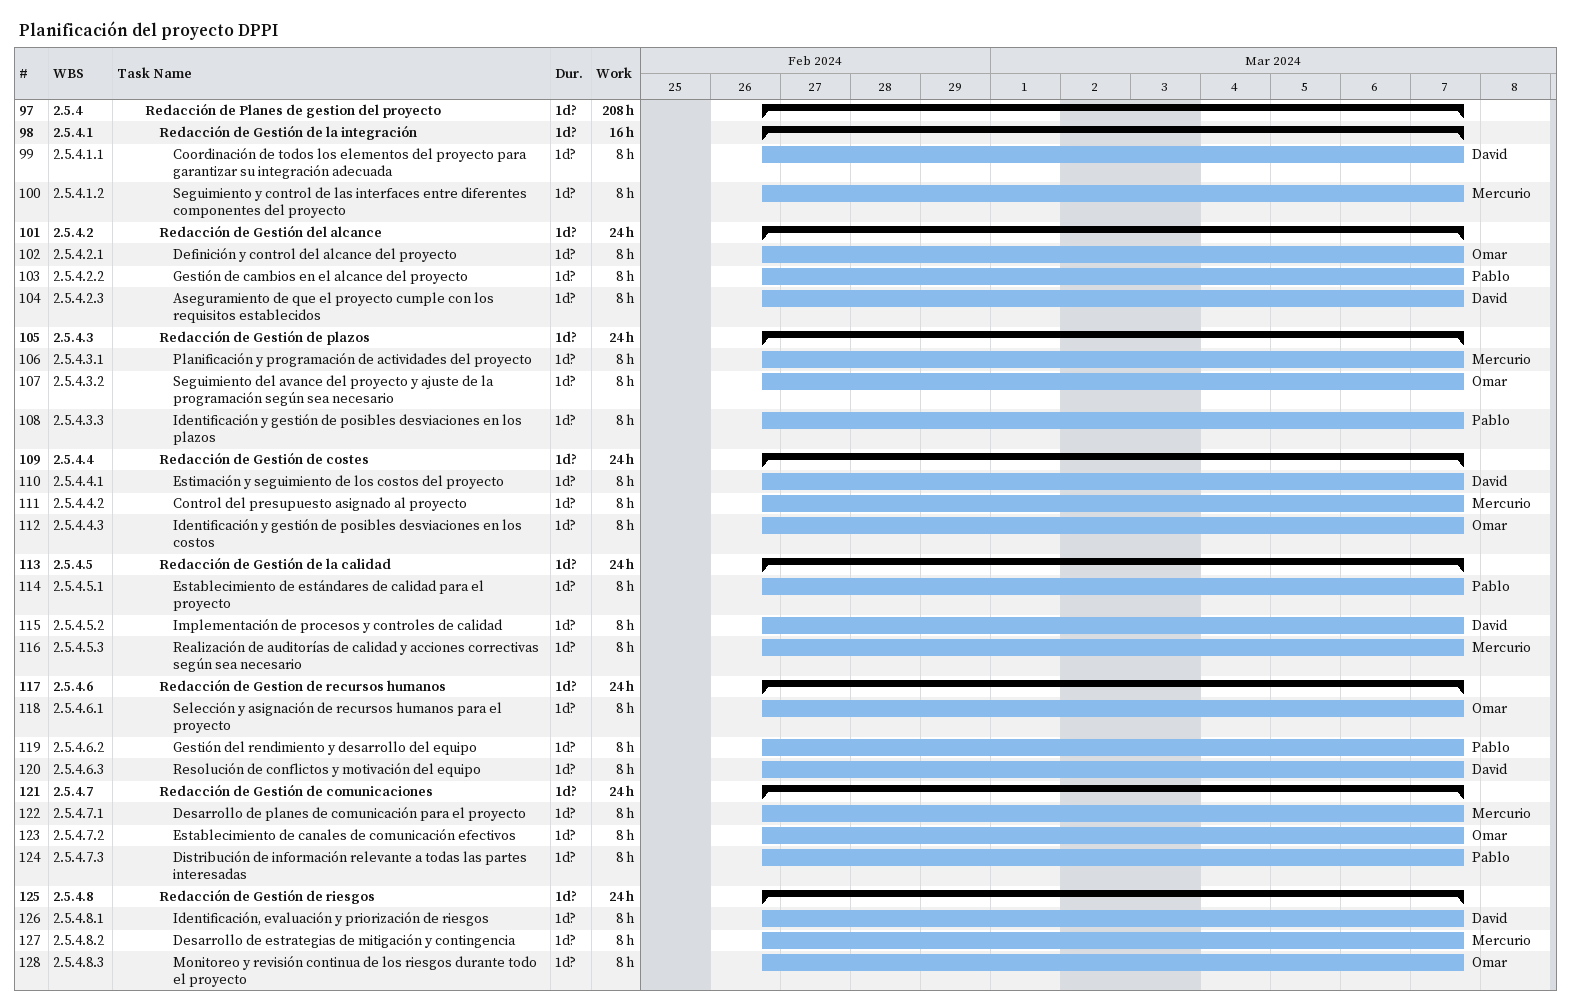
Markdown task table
Planificación del proyecto DPPI

| ID | WBS | Task | Duration | Start | Finish | Resources | Work (h) |
|---|---|---|---|---|---|---|---|
| 97 | 2.5.4 | **Redacción de Planes de gestion del proyecto** | 1d? | 2024-02-26 | 2024-03-07 |  | 208 |
| 98 | 2.5.4.1 | **Redacción de Gestión de la integración** | 1d? | 2024-02-26 | 2024-03-07 |  | 16 |
| 99 | 2.5.4.1.1 | Coordinación de todos los elementos del proyecto para garantizar su integración adecuada | 1d? | 2024-02-26 | 2024-03-07 | David | 8 |
| 100 | 2.5.4.1.2 | Seguimiento y control de las interfaces entre diferentes componentes del proyecto | 1d? | 2024-02-26 | 2024-03-07 | Mercurio | 8 |
| 101 | 2.5.4.2 | **Redacción de Gestión del alcance** | 1d? | 2024-02-26 | 2024-03-07 |  | 24 |
| 102 | 2.5.4.2.1 | Definición y control del alcance del proyecto | 1d? | 2024-02-26 | 2024-03-07 | Omar | 8 |
| 103 | 2.5.4.2.2 | Gestión de cambios en el alcance del proyecto | 1d? | 2024-02-26 | 2024-03-07 | Pablo | 8 |
| 104 | 2.5.4.2.3 | Aseguramiento de que el proyecto cumple con los requisitos establecidos | 1d? | 2024-02-26 | 2024-03-07 | David | 8 |
| 105 | 2.5.4.3 | **Redacción de Gestión de plazos** | 1d? | 2024-02-26 | 2024-03-07 |  | 24 |
| 106 | 2.5.4.3.1 | Planificación y programación de actividades del proyecto | 1d? | 2024-02-26 | 2024-03-07 | Mercurio | 8 |
| 107 | 2.5.4.3.2 | Seguimiento del avance del proyecto y ajuste de la programación según sea necesario | 1d? | 2024-02-26 | 2024-03-07 | Omar | 8 |
| 108 | 2.5.4.3.3 | Identificación y gestión de posibles desviaciones en los plazos | 1d? | 2024-02-26 | 2024-03-07 | Pablo | 8 |
| 109 | 2.5.4.4 | **Redacción de Gestión de costes** | 1d? | 2024-02-26 | 2024-03-07 |  | 24 |
| 110 | 2.5.4.4.1 | Estimación y seguimiento de los costos del proyecto | 1d? | 2024-02-26 | 2024-03-07 | David | 8 |
| 111 | 2.5.4.4.2 | Control del presupuesto asignado al proyecto | 1d? | 2024-02-26 | 2024-03-07 | Mercurio | 8 |
| 112 | 2.5.4.4.3 | Identificación y gestión de posibles desviaciones en los costos | 1d? | 2024-02-26 | 2024-03-07 | Omar | 8 |
| 113 | 2.5.4.5 | **Redacción de Gestión de la calidad** | 1d? | 2024-02-26 | 2024-03-07 |  | 24 |
| 114 | 2.5.4.5.1 | Establecimiento de estándares de calidad para el proyecto | 1d? | 2024-02-26 | 2024-03-07 | Pablo | 8 |
| 115 | 2.5.4.5.2 | Implementación de procesos y controles de calidad | 1d? | 2024-02-26 | 2024-03-07 | David | 8 |
| 116 | 2.5.4.5.3 | Realización de auditorías de calidad y acciones correctivas según sea necesario | 1d? | 2024-02-26 | 2024-03-07 | Mercurio | 8 |
| 117 | 2.5.4.6 | **Redacción de Gestion de recursos humanos** | 1d? | 2024-02-26 | 2024-03-07 |  | 24 |
| 118 | 2.5.4.6.1 | Selección y asignación de recursos humanos para el proyecto | 1d? | 2024-02-26 | 2024-03-07 | Omar | 8 |
| 119 | 2.5.4.6.2 | Gestión del rendimiento y desarrollo del equipo | 1d? | 2024-02-26 | 2024-03-07 | Pablo | 8 |
| 120 | 2.5.4.6.3 | Resolución de conflictos y motivación del equipo | 1d? | 2024-02-26 | 2024-03-07 | David | 8 |
| 121 | 2.5.4.7 | **Redacción de Gestión de comunicaciones** | 1d? | 2024-02-26 | 2024-03-07 |  | 24 |
| 122 | 2.5.4.7.1 | Desarrollo de planes de comunicación para el proyecto | 1d? | 2024-02-26 | 2024-03-07 | Mercurio | 8 |
| 123 | 2.5.4.7.2 | Establecimiento de canales de comunicación efectivos | 1d? | 2024-02-26 | 2024-03-07 | Omar | 8 |
| 124 | 2.5.4.7.3 | Distribución de información relevante a todas las partes interesadas | 1d? | 2024-02-26 | 2024-03-07 | Pablo | 8 |
| 125 | 2.5.4.8 | **Redacción de Gestión de riesgos** | 1d? | 2024-02-26 | 2024-03-07 |  | 24 |
| 126 | 2.5.4.8.1 | Identificación, evaluación y priorización de riesgos | 1d? | 2024-02-26 | 2024-03-07 | David | 8 |
| 127 | 2.5.4.8.2 | Desarrollo de estrategias de mitigación y contingencia | 1d? | 2024-02-26 | 2024-03-07 | Mercurio | 8 |
| 128 | 2.5.4.8.3 | Monitoreo y revisión continua de los riesgos durante todo el proyecto | 1d? | 2024-02-26 | 2024-03-07 | Omar | 8 |
